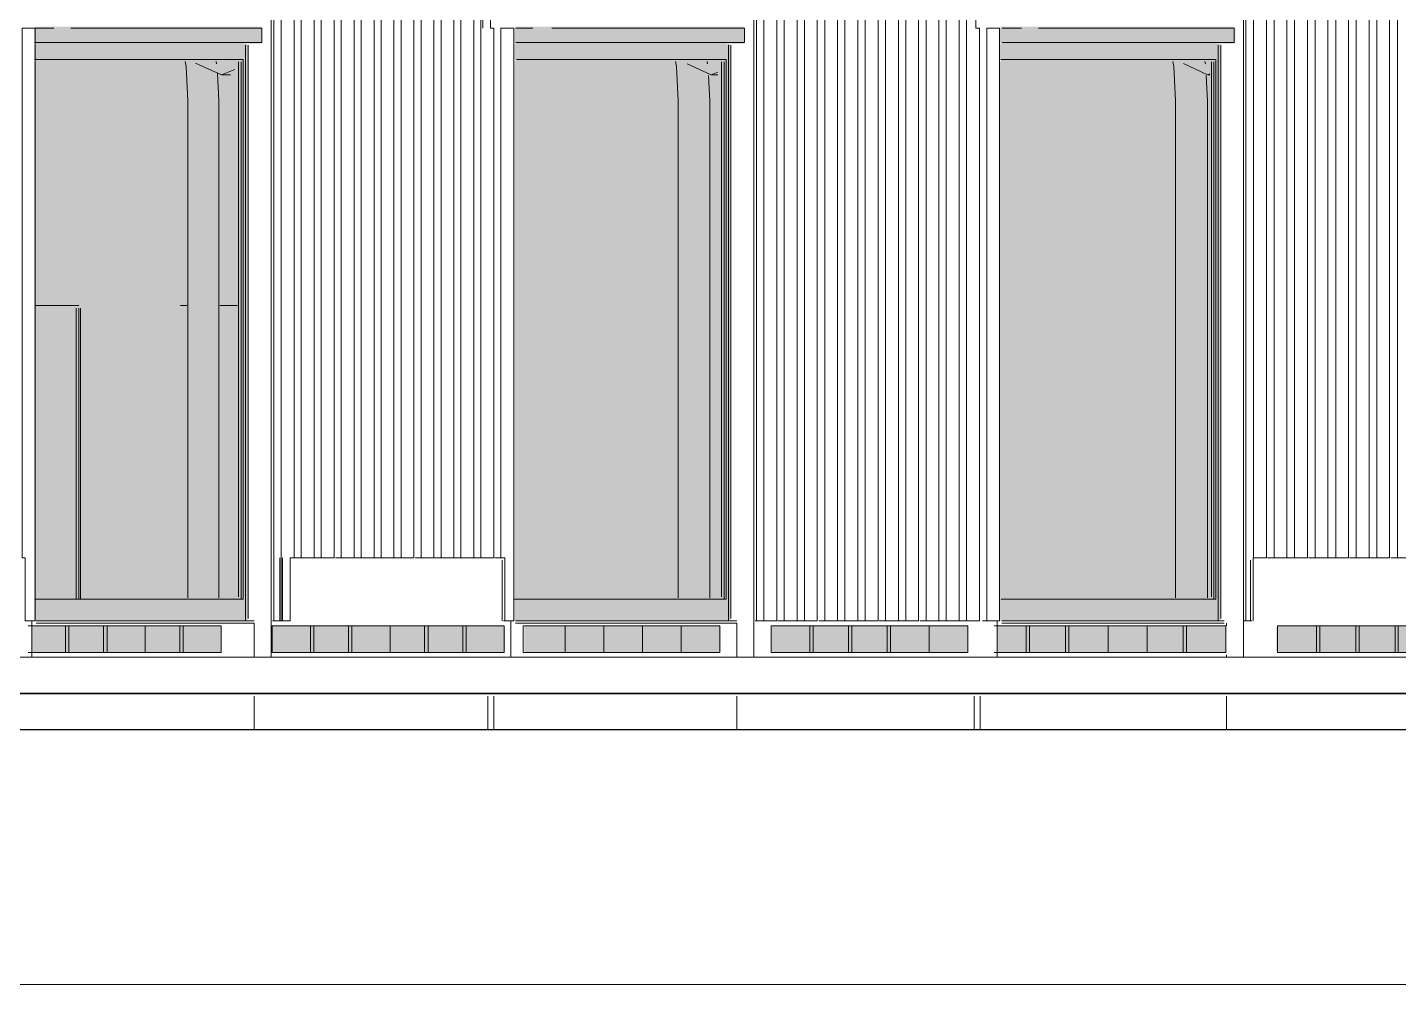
# Model space of a CAD drawing. Header units: millimetres. Extents: x 0 to 84100, y 0 to 59400.
# Drawn here: x 55337 to 60988, y 45447 to 49394 of the extents above; entities that cross this region are included whole.
import ezdxf

# ---------------------------------------------------------------- set-up
doc = ezdxf.new("R2010")
doc.units = ezdxf.units.MM
for name, color, linetype, lineweight in [('01_切断（構造・壁）', 7, 'Continuous', 35), ('09_立面の外形', 7, 'Continuous', 30), ('10_見えがかり', 7, 'Continuous', 13), ('12_見えがかり（ガラス）', 5, 'Continuous', 9), ('50_寸法', 3, 'Continuous', 9)]:
    doc.layers.add(name, color=color, linetype=linetype, lineweight=lineweight)

msp = doc.modelspace()

# ---------------------------------------------------------------- hatches: boundary and pattern name
at = {"layer": '10_見えがかり', "true_color": 0xe9dcc4}
for points in [[(56304.9, 49391.6), (56304.9, 49331.6), (56299.9, 49326.6), (55369.9, 49326.6), (55364.9, 49331.6), (55364.9, 49391.6), (55369.9, 49396.6), (55449.9, 49396.6), (55519.9, 49396.6), (56269.9, 49396.6), (56299.9, 49396.6)], [(58294.9, 49391.6), (58294.9, 49331.6), (58289.9, 49326.6), (57349.9, 49326.6), (57344.9, 49331.6), (57344.9, 49391.6), (57349.9, 49396.6), (57419.9, 49396.6), (57499.9, 49396.6), (58259.9, 49396.6), (58289.9, 49396.6)], [(60314.9, 49391.6), (60314.9, 49331.6), (60309.9, 49326.6), (59349.9, 49326.6), (59344.9, 49331.6), (59344.9, 49391.6), (59349.9, 49396.6), (59429.9, 49396.6), (59499.9, 49396.6), (60279.9, 49396.6), (60309.9, 49396.6)], [(56234.9, 49321.6), (56234.9, 49261.6), (56229.9, 49256.6), (56219.9, 49256.6), (55369.9, 49256.6), (55364.9, 49261.6), (55364.9, 49321.6), (55369.9, 49326.6), (56229.9, 49326.6)], [(56244.9, 49321.6), (56244.9, 46951.6), (56239.9, 46946.6), (56234.9, 46951.6), (56234.9, 47031.6), (56229.9, 47036.6), (56219.9, 47036.6), (56224.9, 47041.6), (56224.9, 49251.6), (56219.9, 49256.6), (56229.9, 49256.6), (56234.9, 49261.6), (56234.9, 49321.6), (56239.9, 49326.6)], [(58224.9, 49321.6), (58224.9, 49261.6), (58219.9, 49256.6), (58209.9, 49256.6), (57349.9, 49256.6), (57344.9, 49261.6), (57344.9, 49321.6), (57349.9, 49326.6), (58219.9, 49326.6)], [(58234.9, 49321.6), (58234.9, 46951.6), (58229.9, 46946.6), (58224.9, 46951.6), (58224.9, 47031.6), (58219.9, 47036.6), (58209.9, 47036.6), (58214.9, 47041.6), (58214.9, 49251.6), (58209.9, 49256.6), (58219.9, 49256.6), (58224.9, 49261.6), (58224.9, 49321.6), (58229.9, 49326.6)], [(60244.9, 49321.6), (60244.9, 49261.6), (60239.9, 49256.6), (60229.9, 49256.6), (59349.9, 49256.6), (59344.9, 49261.6), (59344.9, 49321.6), (59349.9, 49326.6), (60239.9, 49326.6)], [(60254.9, 49321.6), (60254.9, 46951.6), (60249.9, 46946.6), (60244.9, 46951.6), (60244.9, 47031.6), (60239.9, 47036.6), (60229.9, 47036.6), (60234.9, 47041.6), (60234.9, 49251.6), (60229.9, 49256.6), (60239.9, 49256.6), (60244.9, 49261.6), (60244.9, 49321.6), (60249.9, 49326.6)], [(56234.9, 47031.6), (56234.9, 46951.6), (56229.9, 46946.6), (55369.9, 46946.6), (55364.9, 46951.6), (55364.9, 47031.6), (55369.9, 47036.6), (56219.9, 47036.6), (56229.9, 47036.6)], [(58224.9, 47031.6), (58224.9, 46951.6), (58219.9, 46946.6), (57349.9, 46946.6), (57344.9, 46951.6), (57344.9, 47031.6), (57349.9, 47036.6), (58209.9, 47036.6), (58219.9, 47036.6)], [(60244.9, 47031.6), (60244.9, 46951.6), (60239.9, 46946.6), (59349.9, 46946.6), (59344.9, 46951.6), (59344.9, 47031.6), (59349.9, 47036.6), (60229.9, 47036.6), (60239.9, 47036.6)], [(55504.9, 46921.6), (55504.9, 46821.6), (55499.9, 46816.6), (55359.9, 46816.6), (55354.9, 46821.6), (55354.9, 46921.6), (55359.9, 46926.6), (55499.9, 46926.6)], [(55664.9, 46921.6), (55664.9, 46821.6), (55659.9, 46816.6), (55509.9, 46816.6), (55504.9, 46821.6), (55504.9, 46921.6), (55509.9, 46926.6), (55659.9, 46926.6)], [(55824.9, 46921.6), (55824.9, 46821.6), (55819.9, 46816.6), (55669.9, 46816.6), (55664.9, 46821.6), (55664.9, 46921.6), (55669.9, 46926.6), (55819.9, 46926.6)], [(55974.9, 46921.6), (55974.9, 46821.6), (55969.9, 46816.6), (55829.9, 46816.6), (55824.9, 46821.6), (55824.9, 46921.6), (55829.9, 46926.6), (55969.9, 46926.6)], [(56134.9, 46921.6), (56134.9, 46821.6), (56129.9, 46816.6), (55979.9, 46816.6), (55974.9, 46821.6), (55974.9, 46921.6), (55979.9, 46926.6), (56129.9, 46926.6)], [(56514.9, 46921.6), (56514.9, 46821.6), (56509.9, 46816.6), (56349.9, 46816.6), (56344.9, 46821.6), (56344.9, 46921.6), (56349.9, 46926.6), (56509.9, 46926.6)], [(56674.9, 46921.6), (56674.9, 46821.6), (56669.9, 46816.6), (56519.9, 46816.6), (56514.9, 46821.6), (56514.9, 46921.6), (56519.9, 46926.6), (56669.9, 46926.6)], [(56834.9, 46921.6), (56834.9, 46821.6), (56829.9, 46816.6), (56679.9, 46816.6), (56674.9, 46821.6), (56674.9, 46921.6), (56679.9, 46926.6), (56829.9, 46926.6)], [(56984.9, 46921.6), (56984.9, 46821.6), (56979.9, 46816.6), (56839.9, 46816.6), (56834.9, 46821.6), (56834.9, 46921.6), (56839.9, 46926.6), (56979.9, 46926.6)], [(57144.9, 46921.6), (57144.9, 46821.6), (57139.9, 46816.6), (56989.9, 46816.6), (56984.9, 46821.6), (56984.9, 46921.6), (56989.9, 46926.6), (57139.9, 46926.6)], [(57304.9, 46921.6), (57304.9, 46821.6), (57299.9, 46816.6), (57149.9, 46816.6), (57144.9, 46821.6), (57144.9, 46921.6), (57149.9, 46926.6), (57299.9, 46926.6)], [(57554.9, 46921.6), (57554.9, 46821.6), (57549.9, 46816.6), (57389.9, 46816.6), (57384.9, 46821.6), (57384.9, 46921.6), (57389.9, 46926.6), (57549.9, 46926.6)], [(57714.9, 46921.6), (57714.9, 46821.6), (57709.9, 46816.6), (57559.9, 46816.6), (57554.9, 46821.6), (57554.9, 46921.6), (57559.9, 46926.6), (57709.9, 46926.6)], [(57874.9, 46921.6), (57874.9, 46821.6), (57869.9, 46816.6), (57719.9, 46816.6), (57714.9, 46821.6), (57714.9, 46921.6), (57719.9, 46926.6), (57869.9, 46926.6)], [(58034.9, 46921.6), (58034.9, 46821.6), (58029.9, 46816.6), (57879.9, 46816.6), (57874.9, 46821.6), (57874.9, 46921.6), (57879.9, 46926.6), (58029.9, 46926.6)], [(58194.9, 46921.6), (58194.9, 46821.6), (58189.9, 46816.6), (58039.9, 46816.6), (58034.9, 46821.6), (58034.9, 46921.6), (58039.9, 46926.6), (58189.9, 46926.6)], [(58574.9, 46921.6), (58574.9, 46821.6), (58569.9, 46816.6), (58409.9, 46816.6), (58404.9, 46821.6), (58404.9, 46921.6), (58409.9, 46926.6), (58569.9, 46926.6)], [(58734.9, 46921.6), (58734.9, 46821.6), (58729.9, 46816.6), (58579.9, 46816.6), (58574.9, 46821.6), (58574.9, 46921.6), (58579.9, 46926.6), (58729.9, 46926.6)], [(58894.9, 46921.6), (58894.9, 46821.6), (58889.9, 46816.6), (58739.9, 46816.6), (58734.9, 46821.6), (58734.9, 46921.6), (58739.9, 46926.6), (58889.9, 46926.6)], [(59054.9, 46921.6), (59054.9, 46821.6), (59049.9, 46816.6), (58899.9, 46816.6), (58894.9, 46821.6), (58894.9, 46921.6), (58899.9, 46926.6), (59049.9, 46926.6)], [(59214.9, 46921.6), (59214.9, 46821.6), (59209.9, 46816.6), (59059.9, 46816.6), (59054.9, 46821.6), (59054.9, 46921.6), (59059.9, 46926.6), (59209.9, 46926.6)], [(59464.9, 46921.6), (59464.9, 46821.6), (59459.9, 46816.6), (59339.9, 46816.6), (59334.9, 46821.6), (59334.9, 46921.6), (59339.9, 46926.6), (59459.9, 46926.6)], [(59624.9, 46921.6), (59624.9, 46821.6), (59619.9, 46816.6), (59469.9, 46816.6), (59464.9, 46821.6), (59464.9, 46921.6), (59469.9, 46926.6), (59619.9, 46926.6)], [(59794.9, 46921.6), (59794.9, 46821.6), (59789.9, 46816.6), (59629.9, 46816.6), (59624.9, 46821.6), (59624.9, 46921.6), (59629.9, 46926.6), (59789.9, 46926.6)], [(59954.9, 46921.6), (59954.9, 46821.6), (59949.9, 46816.6), (59799.9, 46816.6), (59794.9, 46821.6), (59794.9, 46921.6), (59799.9, 46926.6), (59949.9, 46926.6)], [(60114.9, 46921.6), (60114.9, 46821.6), (60109.9, 46816.6), (59959.9, 46816.6), (59954.9, 46821.6), (59954.9, 46921.6), (59959.9, 46926.6), (60109.9, 46926.6)], [(60274.9, 46921.6), (60274.9, 46821.6), (60269.9, 46816.6), (60119.9, 46816.6), (60114.9, 46821.6), (60114.9, 46921.6), (60119.9, 46926.6), (60269.9, 46926.6)], [(60664.9, 46921.6), (60664.9, 46821.6), (60659.9, 46816.6), (60489.9, 46816.6), (60484.9, 46821.6), (60484.9, 46921.6), (60489.9, 46926.6), (60659.9, 46926.6)], [(60824.9, 46921.6), (60824.9, 46821.6), (60819.9, 46816.6), (60669.9, 46816.6), (60664.9, 46821.6), (60664.9, 46921.6), (60669.9, 46926.6), (60819.9, 46926.6)], [(60984.9, 46921.6), (60984.9, 46821.6), (60979.9, 46816.6), (60829.9, 46816.6), (60824.9, 46821.6), (60824.9, 46921.6), (60829.9, 46926.6), (60979.9, 46926.6)], [(61144.9, 46921.6), (61144.9, 46821.6), (61139.9, 46816.6), (60989.9, 46816.6), (60984.9, 46821.6), (60984.9, 46921.6), (60989.9, 46926.6), (61139.9, 46926.6)]]:
    msp.add_hatch(color=8, dxfattribs=at).paths.add_polyline_path(points)
at = {"layer": '12_見えがかり（ガラス）', "true_color": 0xdce9f2}
for points in [[(56219.9, 49256.6), (56224.9, 49251.6), (56224.9, 47041.6), (56219.9, 47036.6), (55369.9, 47036.6), (55364.9, 47041.6), (55364.9, 49251.6), (55369.9, 49256.6)], [(58209.9, 49256.6), (58214.9, 49251.6), (58214.9, 47041.6), (58209.9, 47036.6), (57349.9, 47036.6), (57344.9, 47041.6), (57344.9, 49251.6), (57349.9, 49256.6)], [(60229.9, 49256.6), (60234.9, 49251.6), (60234.9, 47041.6), (60229.9, 47036.6), (59349.9, 47036.6), (59344.9, 47041.6), (59344.9, 49251.6), (59349.9, 49256.6)]]:
    msp.add_hatch(color=8, dxfattribs=at).paths.add_polyline_path(points)

# ---------------------------------------------------------------- linework, layer by layer
at = {"layer": '01_切断（構造・壁）'}
msp.add_lwpolyline([(12794.9, 46646.6), (67305.1, 46646.6)], dxfattribs=at)
at = {"layer": '09_立面の外形'}
msp.add_lwpolyline([(64365.2, 46646.6), (63333, 46646.6), (63333, 46496.6), (19322.3, 46496.6)], dxfattribs=at)
at = {"layer": '10_見えがかり'}
for points in [[(56342.4, 46796.6), (56342.4, 49570.8)], [(56342.4, 49570.8), (56342.4, 46946.6)], [(56353.1, 49570.8), (56353.1, 46946.6)], [(56436.7, 49589.9), (56436.7, 47206.6), (56420.6, 47206.6), (56420.6, 46946.6), (56383.6, 46946.6), (56383.6, 49590.2)], [(56519, 49588.5), (56519, 47206.6), (56465.9, 47206.6), (56465.9, 49591)], [(56601.2, 49591.5), (56601.2, 47206.6), (56548.2, 47206.6), (56548.2, 49591.5)], [(56683.5, 49591.1), (56683.5, 47206.6), (56630.4, 47206.6), (56630.4, 49588.2)], [(56765.8, 49590.4), (56765.8, 47206.6), (56712.7, 47206.6), (56712.7, 49589.7)], [(56848, 49589.2), (56848, 47206.6), (56795, 47206.6), (56795, 49590.7)], [(56930.3, 49591.5), (56930.3, 47206.6), (56877.3, 47206.6), (56877.3, 49591.3)], [(57012.6, 49591.3), (57012.6, 47206.6), (56959.5, 47206.6), (56959.5, 49591.5)], [(57094.9, 49590.7), (57094.9, 47206.6), (57041.8, 47206.6), (57041.8, 49589.2)], [(57177.1, 49589.7), (57177.1, 47206.6), (57124.1, 47206.6), (57124.1, 49590.4)], [(57246.3, 49590.1), (57246.3, 49391.6), (57259.4, 49391.6), (57259.4, 47206.6), (57206.3, 47206.6), (57206.3, 49591.1)], [(57214.4, 49391.6), (57214.4, 49571)], [(58331.2, 46796.6), (58331.2, 49570.8)], [(58331.2, 49570.8), (58331.2, 46946.6)], [(58341.7, 46946.6), (58341.7, 49570.8)], [(58425.7, 49590.4), (58425.7, 46946.6), (58372.7, 46946.6), (58372.7, 49589.7)], [(58509.2, 49588.4), (58509.2, 46946.6), (58456.2, 46946.6), (58456.2, 49591.1)], [(58592.7, 49591.3), (58592.7, 46946.6), (58539.7, 46946.6), (58539.7, 49591.6)], [(58676.2, 49590.2), (58676.2, 46946.6), (58623.2, 46946.6), (58623.2, 49590)], [(58759.7, 49588), (58759.7, 46946.6), (58706.7, 46946.6), (58706.7, 49591.2)], [(58843.2, 49591.2), (58843.2, 46946.6), (58790.2, 46946.6), (58790.2, 49588)], [(58926.7, 49590), (58926.7, 46946.6), (58873.7, 46946.6), (58873.7, 49590.2)], [(59010.2, 49591.6), (59010.2, 46946.6), (58957.2, 46946.6), (58957.2, 49591.3)], [(59093.6, 49591.1), (59093.6, 46946.6), (59040.7, 46946.6), (59040.7, 49588.4)], [(59177.1, 49589.7), (59177.1, 46946.6), (59124.2, 46946.6), (59124.2, 49590.4)], [(59246.4, 49590.1), (59246.4, 49391.6), (59260.6, 49391.6), (59260.6, 46946.6), (59207.7, 46946.6), (59207.7, 49591.4)], [(60348.7, 46796.6), (60348.7, 49570.8)], [(60348.7, 49570.8), (60348.7, 46946.6)], [(60359, 49570.8), (60359, 46946.6)], [(60443.2, 49591.2), (60443.2, 47206.6), (60390.5, 47206.6), (60390.5, 49588.2)], [(60527.9, 49589.3), (60527.9, 47206.6), (60475.1, 47206.6), (60475.1, 49590.8)], [(60612.5, 49591.3), (60612.5, 47206.6), (60559.8, 47206.6), (60559.8, 49591.6)], [(60697.1, 49589.7), (60697.1, 47206.6), (60644.4, 47206.6), (60644.4, 49590.5)], [(60781.8, 49591.4), (60781.8, 47206.6), (60729, 47206.6), (60729, 49591.5)], [(60866.4, 49590.1), (60866.4, 47206.6), (60813.7, 47206.6), (60813.7, 49590.2)], [(60951.1, 49591.5), (60951.1, 47206.6), (60898.3, 47206.6), (60898.3, 49591.5)], [(61035.7, 49590.4), (61035.7, 47206.6), (60983, 47206.6), (60983, 49589.9)], [(55315.4, 47206.6), (55315.4, 49391.6), (55368.6, 49391.6), (55368.6, 46946.6), (55327.4, 46946.6), (55327.4, 47206.6), (55315.4, 47206.6)], [(55445.8, 49391.6), (55366, 49391.6)], [(56303.4, 49391.6), (55515.6, 49391.6)], [(56294.3, 49391.6), (56303.4, 49391.6)], [(56303.4, 49331.6), (56303.4, 49391.6)], [(57288.6, 47206.6), (57288.6, 49391.6), (57341.7, 49391.6), (57341.7, 46946.6), (57304.4, 46946.6), (57304.4, 47206.6), (57288.6, 47206.6)], [(57419.8, 49391.6), (57350.3, 49391.6)], [(58292.8, 49391.6), (57499.1, 49391.6)], [(58283.8, 49391.6), (58292.8, 49391.6)], [(58292.8, 49331.6), (58292.8, 49391.6)], [(59291.2, 49391.6), (59344.1, 49391.6), (59344.1, 46946.6), (59291.2, 46946.6), (59291.2, 49391.6)], [(59434.2, 49391.6), (59354.5, 49391.6)], [(60310.9, 49391.6), (59503.9, 49391.6)], [(60302, 49391.6), (60310.9, 49391.6)], [(60310.9, 49331.6), (60310.9, 49391.6)], [(56303.4, 49331.6), (55366, 49331.6)], [(56294.3, 49331.6), (56303.4, 49331.6)], [(58292.8, 49331.6), (57350.3, 49331.6)], [(58283.8, 49331.6), (58292.8, 49331.6)], [(60310.9, 49331.6), (59354.5, 49331.6)], [(60302, 49331.6), (60310.9, 49331.6)], [(56236.1, 49261.6), (56236.1, 49321.6)], [(56236.1, 49321.6), (56236.1, 46946.6)], [(56246.7, 46956.2), (56246.7, 49321.3)], [(58226.3, 49261.6), (58226.3, 49321.6)], [(58226.3, 49321.6), (58226.3, 46946.6)], [(58236.9, 46956.2), (58236.9, 49321.3)], [(60245.1, 49261.6), (60245.1, 49321.6)], [(60245.1, 49321.6), (60245.1, 46946.6)], [(60255.8, 46956.2), (60255.8, 49321.3)], [(56226.1, 49261.6), (55366.9, 49261.6)], [(55991.3, 49233.4), (55987.2, 49253)], [(55998.2, 49091), (55991.3, 49233.4)], [(56137.7, 49198.5), (56030.5, 49247)], [(56117.1, 49243.2), (56115, 49253)], [(56192.5, 49220.3), (56137.7, 49198.5)], [(56207.7, 49251.7), (56207.7, 47046.4)], [(58216.4, 49261.6), (57353.4, 49261.6)], [(58012.5, 49233.4), (58008.5, 49253)], [(58019.3, 49091), (58012.5, 49233.4)], [(58154.8, 49198.5), (58055.9, 49243.9)], [(58140.1, 49243.2), (58138.1, 49253)], [(58198.3, 49251.7), (58198.3, 47046.4)], [(60235.2, 49261.6), (59348.5, 49261.6)], [(60062.4, 49233.4), (60058.4, 49253)], [(60069.1, 49091), (60062.4, 49233.4)], [(60200.6, 49198.5), (60101.1, 49244.9)], [(60191.9, 49243.2), (60189.9, 49253)], [(60217.6, 49251.7), (60217.6, 47046.4)], [(56126, 49091), (56120.5, 49204.9)], [(56137.7, 49198.5), (56174.2, 49198.5)], [(58149, 49091), (58143.9, 49195.4)], [(58182.4, 49209.6), (58154.8, 49198.5)], [(58154.8, 49198.5), (58182.6, 49198.5)], [(60200.6, 49091), (60195.6, 49195.4)], [(60209.7, 49202.2), (60200.6, 49198.5)], [(60200.6, 49198.5), (60210, 49198.5)], [(55998.2, 48948.1), (55998.2, 49091)], [(56126, 48948.1), (56126, 49091)], [(58019.3, 48948.1), (58019.3, 49091)], [(58149, 48948.1), (58149, 49091)], [(60069.1, 48948.1), (60069.1, 49091)], [(60200.6, 48948.1), (60200.6, 49091)], [(55998.2, 48805.1), (55998.2, 48948.1)], [(56126, 48805.1), (56126, 48948.1)], [(58019.3, 48805.1), (58019.3, 48948.1)], [(58149, 48805.1), (58149, 48948.1)], [(60069.1, 48805.1), (60069.1, 48948.1)], [(60200.6, 48805.1), (60200.6, 48948.1)], [(55998.2, 48662.2), (55998.2, 48805.1)], [(56126, 48662.2), (56126, 48805.1)], [(58019.3, 48662.2), (58019.3, 48805.1)], [(58149, 48662.2), (58149, 48805.1)], [(60069.1, 48662.2), (60069.1, 48805.1)], [(60200.6, 48662.2), (60200.6, 48805.1)], [(55998.2, 48519.2), (55998.2, 48662.2)], [(56126, 48519.2), (56126, 48662.2)], [(58019.3, 48519.2), (58019.3, 48662.2)], [(58149, 48519.2), (58149, 48662.2)], [(60069.1, 48519.2), (60069.1, 48662.2)], [(60200.6, 48519.2), (60200.6, 48662.2)], [(55998.2, 48376.2), (55998.2, 48519.2)], [(56126.1, 48376.2), (56126, 48519.2)], [(58019.3, 48376.2), (58019.3, 48519.2)], [(58149, 48376.2), (58149, 48519.2)], [(60069.1, 48376.2), (60069.1, 48519.2)], [(60200.6, 48376.2), (60200.6, 48519.2)], [(55998.2, 48233.3), (55998.2, 48376.2)], [(56126.1, 48233.3), (56126.1, 48376.2)], [(58019.3, 48233.3), (58019.3, 48376.2)], [(58149, 48233.3), (58149, 48376.2)], [(60069.1, 48233.3), (60069.1, 48376.2)], [(60200.6, 48233.3), (60200.6, 48376.2)], [(55369, 48246.6), (55384.7, 48246.6)], [(55384.7, 48246.6), (55408.9, 48246.6)], [(55408.9, 48246.6), (55433.7, 48246.6)], [(55433.7, 48246.6), (55459.2, 48246.6)], [(55459.2, 48246.6), (55485.2, 48246.6)], [(55485.2, 48246.6), (55511.6, 48246.6)], [(55511.6, 48246.6), (55538.5, 48246.6)], [(55538.5, 48246.6), (55547.3, 48246.6)], [(55538.5, 47036.6), (55538.5, 48236.6)], [(55549.6, 48246.6), (55540.7, 48246.6)], [(55549.6, 47036.6), (55549.6, 48236.6)], [(55556.1, 47036.6), (55556.1, 48236.6)], [(55968.8, 48246.6), (55976.1, 48246.6)], [(55976.1, 48246.6), (55984.8, 48246.6)], [(55984.8, 48246.6), (55994.7, 48246.6)], [(55998.2, 48090.3), (55998.2, 48233.3)], [(56126.1, 48090.3), (56126.1, 48233.3)], [(56130.6, 48246.6), (56137.3, 48246.6)], [(56137.3, 48246.6), (56158.4, 48246.6)], [(56158.4, 48246.6), (56180.3, 48246.6)], [(56180.3, 48246.6), (56203, 48246.6)], [(58019.3, 48090.3), (58019.3, 48233.3)], [(58149, 48090.3), (58149, 48233.3)], [(60069.1, 48090.3), (60069.1, 48233.3)], [(60200.6, 48090.3), (60200.6, 48233.3)], [(55998.3, 47947.3), (55998.2, 48090.3)], [(56126.1, 47947.3), (56126.1, 48090.3)], [(58019.3, 47947.3), (58019.3, 48090.3)], [(58149, 47947.3), (58149, 48090.3)], [(60069.1, 47947.3), (60069.1, 48090.3)], [(60200.6, 47947.3), (60200.6, 48090.3)], [(55998.3, 47804.4), (55998.3, 47947.3)], [(56126.1, 47804.4), (56126.1, 47947.3)], [(58019.3, 47804.4), (58019.3, 47947.3)], [(58149, 47804.4), (58149, 47947.3)], [(60069.1, 47804.4), (60069.1, 47947.3)], [(60200.6, 47804.4), (60200.6, 47947.3)], [(55998.3, 47661.4), (55998.3, 47804.4)], [(56126.1, 47661.4), (56126.1, 47804.4)], [(58019.3, 47661.4), (58019.3, 47804.4)], [(58149, 47661.4), (58149, 47804.4)], [(60069.1, 47661.4), (60069.1, 47804.4)], [(60200.6, 47661.4), (60200.6, 47804.4)], [(55998.3, 47518.4), (55998.3, 47661.4)], [(56126.1, 47518.4), (56126.1, 47661.4)], [(58019.3, 47518.4), (58019.3, 47661.4)], [(58149, 47518.4), (58149, 47661.4)], [(60069.1, 47518.4), (60069.1, 47661.4)], [(60200.6, 47518.4), (60200.6, 47661.4)], [(55998.3, 47375.5), (55998.3, 47518.4)], [(56126.1, 47375.5), (56126.1, 47518.4)], [(58019.3, 47375.5), (58019.3, 47518.4)], [(58149, 47375.5), (58149, 47518.4)], [(60069.1, 47375.5), (60069.1, 47518.4)], [(60200.6, 47375.5), (60200.6, 47518.4)], [(55998.3, 47232.5), (55998.3, 47375.5)], [(56126.1, 47232.5), (56126.1, 47375.5)], [(58019.3, 47232.5), (58019.3, 47375.5)], [(58149, 47232.5), (58149, 47375.5)], [(60069.1, 47232.5), (60069.1, 47375.5)], [(60200.6, 47232.5), (60200.6, 47375.5)], [(55998.3, 47089.5), (55998.3, 47232.5)], [(56126.1, 47089.5), (56126.1, 47232.5)], [(56378, 46946.6), (56378, 47206.6)], [(56388.6, 46946.6), (56388.6, 47206.6)], [(56437.7, 47206.6), (56467.6, 47206.6)], [(56438.4, 47206.6), (56478.2, 47206.6)], [(56517.4, 47206.6), (56547.2, 47206.6)], [(56518, 47206.6), (56557.9, 47206.6)], [(56606.9, 47206.6), (56626.8, 47206.6)], [(56607.6, 47206.6), (56637.5, 47206.6)], [(56686.6, 47206.6), (56706.5, 47206.6)], [(56687.3, 47206.6), (56717.1, 47206.6)], [(56766.2, 47206.6), (56796.1, 47206.6)], [(56766.9, 47206.6), (56806.7, 47206.6)], [(56845.8, 47206.6), (56875.7, 47206.6)], [(56846.5, 47206.6), (56886.3, 47206.6)], [(56935.4, 47206.6), (56955.3, 47206.6)], [(56936.1, 47206.6), (56966, 47206.6)], [(57015.1, 47206.6), (57044.9, 47206.6)], [(57015.7, 47206.6), (57045.6, 47206.6)], [(57095.4, 47206.6), (57135.2, 47206.6)], [(57104.6, 47206.6), (57124.6, 47206.6)], [(57175, 47206.6), (57214.8, 47206.6)], [(57184.3, 47206.6), (57204.2, 47206.6)], [(57263.9, 47206.6), (57293.8, 47206.6)], [(57264.6, 47206.6), (57304.4, 47206.6)], [(57293.8, 46946.6), (57293.8, 47196.6)], [(57304.4, 46946.6), (57304.4, 47196.6)], [(58019.3, 47089.5), (58019.3, 47232.5)], [(58149, 47089.5), (58149, 47232.5)], [(60069.1, 47089.5), (60069.1, 47232.5)], [(60200.6, 47089.5), (60200.6, 47232.5)], [(60378, 46946.6), (60378, 47196.6)], [(60388.3, 46946.6), (60388.3, 47206.6)], [(60388.3, 47206.6), (60398.3, 47206.6)], [(60447.7, 47206.6), (60477.6, 47206.6)], [(60448.1, 47206.6), (60488, 47206.6)], [(60527.5, 47206.6), (60557.3, 47206.6)], [(60527.8, 47206.6), (60567.7, 47206.6)], [(60617.1, 47206.6), (60647, 47206.6)], [(60617.5, 47206.6), (60657.3, 47206.6)], [(60696.8, 47206.6), (60726.7, 47206.6)], [(60697.2, 47206.6), (60737.1, 47206.6)], [(60786.5, 47206.6), (60816.4, 47206.6)], [(60786.9, 47206.6), (60826.7, 47206.6)], [(60866.2, 47206.6), (60896.1, 47206.6)], [(60866.6, 47206.6), (60906.4, 47206.6)], [(60955.9, 47206.6), (60975.8, 47206.6)], [(60956.3, 47206.6), (60986.1, 47206.6)], [(55998.3, 47041.9), (55998.3, 47089.5)], [(56126.1, 47089.5), (56126.1, 47041.9)], [(58019.3, 47041.9), (58019.3, 47089.5)], [(58149, 47089.5), (58149, 47041.9)], [(60069.1, 47041.9), (60069.1, 47089.5)], [(60200.6, 47089.5), (60200.6, 47041.9)], [(56226.1, 47036.6), (55366.9, 47036.6)], [(56236.1, 46946.6), (56236.1, 47036.6)], [(58216.4, 47036.6), (57353.4, 47036.6)], [(58226.3, 46946.6), (58226.3, 47036.6)], [(60235.2, 47036.6), (59348.5, 47036.6)], [(60245.1, 46946.6), (60245.1, 47036.6)], [(55508.3, 46926.6), (55508.3, 46816.6), (55340.8, 46816.6)], [(55340.8, 46926.6), (55508.3, 46926.6)], [(55355.6, 46796.6), (55355.6, 46946.3)], [(55373.5, 46946.6), (56271.4, 46946.6)], [(55373.5, 46936.6), (56271.4, 46936.6)], [(55373.5, 46936.6), (56271.4, 46936.6)], [(55665.3, 46926.6), (55665.3, 46816.6), (55494.1, 46816.6), (55494.1, 46926.6), (55665.3, 46926.6)], [(55822.3, 46926.6), (55822.3, 46816.6), (55651.1, 46816.6), (55651.1, 46926.6), (55822.3, 46926.6)], [(55979.3, 46926.6), (55979.3, 46816.6), (55810.8, 46816.6)], [(55810.8, 46926.6), (55979.3, 46926.6)], [(56136.4, 46926.6), (56136.4, 46816.6), (55965.2, 46816.6), (55965.2, 46926.6), (56136.4, 46926.6)], [(56271.4, 46946.6), (56263.1, 46946.6)], [(56271.4, 46936.6), (56263.1, 46936.6)], [(56271.4, 46936.6), (56263.1, 46936.6)], [(56271.4, 46796.6), (56271.4, 46936.6)], [(56517.7, 46926.6), (56517.7, 46816.6), (56346.6, 46816.6), (56346.6, 46926.6), (56517.7, 46926.6)], [(56347.7, 46946.6), (56353.1, 46946.6)], [(56351.3, 46946.6), (56378, 46946.6)], [(56353.1, 46946.6), (56388.6, 46946.6)], [(56378, 46946.6), (56388.6, 46946.6)], [(56674.7, 46926.6), (56674.7, 46816.6), (56503.6, 46816.6), (56503.6, 46926.6), (56674.7, 46926.6)], [(56660.5, 46817.4), (56660.5, 46925.7)], [(56831.6, 46926.6), (56831.6, 46816.6), (56660.8, 46816.6)], [(56660.8, 46926.6), (56831.6, 46926.6)], [(56988.6, 46926.6), (56988.6, 46816.6), (56820.8, 46816.6)], [(56820.8, 46926.6), (56988.6, 46926.6)], [(57145.6, 46926.6), (57145.6, 46816.6), (56974.4, 46816.6), (56974.4, 46926.6), (57145.6, 46926.6)], [(57302.5, 46926.6), (57302.5, 46816.6), (57131.4, 46816.6), (57131.4, 46926.6), (57302.5, 46926.6)], [(57299.1, 46946.6), (57304.4, 46946.6)], [(57313.4, 46946.6), (57304.4, 46946.6)], [(57329.7, 46796.6), (57329.7, 46946.3)], [(57348.3, 46946.6), (58261.1, 46946.6)], [(57348.3, 46936.6), (58261.1, 46936.6)], [(58261.1, 46936.6), (57348.3, 46936.6)], [(57553.4, 46926.6), (57553.4, 46816.6), (57380.1, 46816.6), (57380.1, 46926.6), (57553.4, 46926.6)], [(57712.8, 46926.6), (57712.8, 46816.6), (57540.8, 46816.6)], [(57540.8, 46926.6), (57712.8, 46926.6)], [(57872.1, 46926.6), (57872.1, 46816.6), (57700.8, 46816.6)], [(57700.8, 46926.6), (57872.1, 46926.6)], [(58031.4, 46926.6), (58031.4, 46816.6), (57860.8, 46816.6)], [(57860.8, 46926.6), (58031.4, 46926.6)], [(58190.7, 46926.6), (58190.7, 46816.6), (58020.8, 46816.6)], [(58020.8, 46926.6), (58190.7, 46926.6)], [(58261.1, 46946.6), (58253, 46946.6)], [(58261.1, 46936.6), (58253, 46936.6)], [(58261.1, 46936.6), (58253, 46936.6)], [(58261.1, 46796.6), (58261.1, 46936.6)], [(58336.5, 46946.6), (58341.7, 46946.6)], [(58341.2, 46946.6), (58370.9, 46946.6)], [(58341.7, 46946.6), (58381.4, 46946.6)], [(58575.7, 46926.6), (58575.7, 46816.6), (58402.4, 46816.6), (58402.4, 46926.6), (58575.7, 46926.6)], [(58430.4, 46946.6), (58460.2, 46946.6)], [(58431, 46946.6), (58470.7, 46946.6)], [(58509.8, 46946.6), (58539.6, 46946.6)], [(58510.4, 46946.6), (58550.1, 46946.6)], [(58734.9, 46926.6), (58734.9, 46816.6), (58561.7, 46816.6), (58561.7, 46926.6), (58734.9, 46926.6)], [(58599.1, 46946.6), (58618.9, 46946.6)], [(58599.7, 46946.6), (58629.4, 46946.6)], [(58678.5, 46946.6), (58708.2, 46946.6)], [(58679, 46946.6), (58718.7, 46946.6)], [(58894.2, 46926.6), (58894.2, 46816.6), (58720.9, 46816.6), (58720.9, 46926.6), (58894.2, 46926.6)], [(58757.8, 46946.6), (58787.6, 46946.6)], [(58758.4, 46946.6), (58798.1, 46946.6)], [(58847.1, 46946.6), (58867, 46946.6)], [(58847.7, 46946.6), (58887.4, 46946.6)], [(58880.2, 46818.8), (58880.2, 46924.4)], [(59053.4, 46926.6), (59053.4, 46816.6), (58880.8, 46816.6)], [(58880.8, 46926.6), (59053.4, 46926.6)], [(58926.5, 46946.6), (58956.2, 46946.6)], [(58927, 46946.6), (58966.7, 46946.6)], [(59015.8, 46946.6), (59035.6, 46946.6)], [(59016.3, 46946.6), (59046.1, 46946.6)], [(59212.7, 46926.6), (59212.7, 46816.6), (59040.8, 46816.6)], [(59040.8, 46926.6), (59212.7, 46926.6)], [(59095.1, 46946.6), (59124.9, 46946.6)], [(59095.7, 46946.6), (59135.4, 46946.6)], [(59175.1, 46946.6), (59224.7, 46946.6)], [(59184.4, 46946.6), (59214.2, 46946.6)], [(59273.7, 46946.6), (59293.5, 46946.6)], [(59274.3, 46946.6), (59304, 46946.6)], [(59467.7, 46926.6), (59467.7, 46816.6), (59320.8, 46816.6)], [(59320.8, 46926.6), (59467.7, 46926.6)], [(59333.2, 46796.6), (59333.2, 46946.3)], [(59352.9, 46946.6), (60269.6, 46946.6)], [(59352.9, 46936.6), (60269.6, 46936.6)], [(60269.6, 46936.6), (59352.9, 46936.6)], [(59629.3, 46926.6), (59629.3, 46816.6), (59454, 46816.6), (59454, 46926.6), (59629.3, 46926.6)], [(59790.9, 46926.6), (59790.9, 46816.6), (59615.6, 46816.6), (59615.6, 46926.6), (59790.9, 46926.6)], [(59952.5, 46926.6), (59952.5, 46816.6), (59780.8, 46816.6)], [(59780.8, 46926.6), (59952.5, 46926.6)], [(60114.1, 46926.6), (60114.1, 46816.6), (59940.8, 46816.6)], [(59940.8, 46926.6), (60114.1, 46926.6)], [(60100.3, 46818.1), (60100.3, 46925)], [(60275.7, 46926.6), (60275.7, 46816.6), (60100.8, 46816.6)], [(60100.8, 46926.6), (60275.7, 46926.6)], [(60279.6, 46926.6), (60279.6, 46936.6)], [(60348.7, 46946.6), (60359, 46946.6)], [(60348.7, 46946.6), (60378, 46946.6)], [(60359, 46946.6), (60378.6, 46946.6)], [(60378, 46946.6), (60383.2, 46946.6)], [(60664.1, 46926.6), (60664.1, 46816.6), (60488.8, 46816.6), (60488.8, 46926.6), (60664.1, 46926.6)], [(60650.3, 46818.1), (60650.3, 46925)], [(60825.6, 46926.6), (60825.6, 46816.6), (60650.8, 46816.6)], [(60650.8, 46926.6), (60825.6, 46926.6)], [(60987.1, 46926.6), (60987.1, 46816.6), (60811.9, 46816.6), (60811.9, 46926.6), (60987.1, 46926.6)], [(61148.6, 46926.6), (61148.6, 46816.6), (60973.4, 46816.6), (60973.4, 46926.6), (61148.6, 46926.6)], [(54750, 46796.6), (55370.2, 46796.6)], [(55370.2, 46796.6), (55993.4, 46796.6)], [(55993.4, 46796.6), (56619.6, 46796.6)], [(56619.6, 46796.6), (57248.9, 46796.6)], [(57248.9, 46796.6), (57881.1, 46796.6)], [(57881.1, 46796.6), (58516.4, 46796.6)], [(58516.4, 46796.6), (59154.6, 46796.6)], [(59154.6, 46796.6), (59795.7, 46796.6)], [(59795.7, 46796.6), (60439.8, 46796.6)], [(60279.6, 46796.6), (60279.6, 46806.6)], [(60439.8, 46796.6), (61086.8, 46796.6)], [(54750, 46646.6), (55370.2, 46646.6)], [(55370.2, 46646.6), (55993.4, 46646.6)], [(55993.4, 46646.6), (56619.6, 46646.6)], [(56271.4, 46496.6), (56271.4, 46636.6)], [(56619.6, 46646.6), (57248.9, 46646.6)], [(57234.4, 46496.6), (57234.4, 46636.6)], [(57248.9, 46646.6), (57881.1, 46646.6)], [(57259, 46496.6), (57259, 46636.6)], [(57881.1, 46646.6), (58516.4, 46646.6)], [(58261.1, 46496.6), (58261.1, 46636.6)], [(58516.4, 46646.6), (59154.6, 46646.6)], [(59154.6, 46646.6), (59795.7, 46646.6)], [(59239, 46496.6), (59239, 46636.6)], [(59263.2, 46496.6), (59263.2, 46636.6)], [(59795.7, 46646.6), (60439.8, 46646.6)], [(60279.6, 46496.6), (60279.6, 46636.6)], [(60439.8, 46646.6), (61086.8, 46646.6)], [(55283.7, 46496.6), (56271.4, 46496.6)], [(56271.4, 46496.6), (56263.1, 46496.6)], [(56276.5, 46496.6), (57234.4, 46496.6)], [(57224.4, 46496.6), (57234.4, 46496.6)], [(57234.4, 46496.6), (57224.4, 46496.6)], [(57234.4, 46496.6), (57259, 46496.6)], [(58261.1, 46496.6), (57259, 46496.6)], [(58261.1, 46496.6), (58253, 46496.6)], [(58266.4, 46496.6), (59239, 46496.6)], [(59229, 46496.6), (59239, 46496.6)], [(59229, 46496.6), (59239, 46496.6)], [(59239, 46496.6), (59263.2, 46496.6)], [(59263.2, 46496.6), (60279.6, 46496.6)], [(60271.5, 46496.6), (60279.6, 46496.6)], [(60275.4, 46496.6), (61272, 46496.6)]]:
    msp.add_lwpolyline(points, dxfattribs=at)
at = {"layer": '12_見えがかり（ガラス）'}
for points in [[(56226.2, 49261.6), (55367, 49261.6)], [(56217.6, 47036.6), (56217.6, 49251.6)], [(56226.2, 47036.6), (56226.2, 49261.6)], [(58216.5, 49261.6), (57353.6, 49261.6)], [(58208.1, 47036.6), (58208.1, 49251.6)], [(58216.5, 47036.6), (58216.5, 49261.6)], [(60235.5, 49261.6), (59348.9, 49261.6)], [(60227.2, 47036.6), (60227.2, 49251.6)], [(60235.5, 47036.6), (60235.5, 49261.6)], [(56226.2, 47036.6), (55367, 47036.6)], [(56217.6, 47036.6), (55368.5, 47036.6)], [(56217.6, 47036.6), (56226.2, 47036.6)], [(58208.1, 47036.6), (57345.3, 47036.6)], [(58216.5, 47036.6), (57353.6, 47036.6)], [(58208.1, 47036.6), (58216.5, 47036.6)], [(60235.5, 47036.6), (59348.9, 47036.6)], [(60227.2, 47036.6), (59350.6, 47036.6)], [(60227.2, 47036.6), (60235.5, 47036.6)]]:
    msp.add_lwpolyline(points, dxfattribs=at)
at = {"layer": '50_寸法'}
msp.add_lwpolyline([(15294.9, 45446.6), (64805.1, 45446.6)], dxfattribs=at)

doc.saveas('drawing.dxf')
